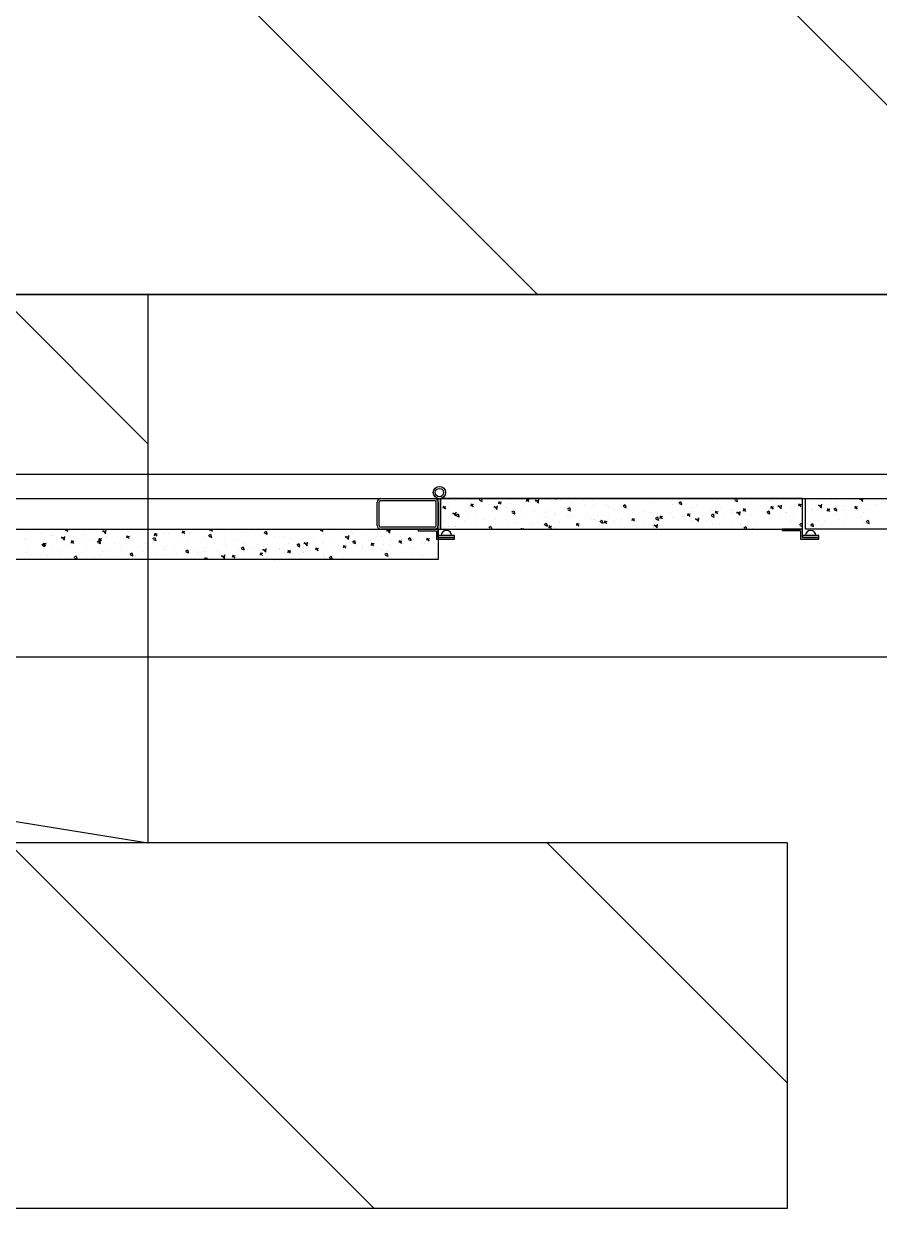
# Model space of a CAD drawing. Extents: x 758840 to 1108724, y -102573 to 143521.
# Drawn here: x 860599 to 862002, y 66725 to 68672 of the extents above; entities that cross this region are included whole.
import ezdxf
from ezdxf.xclip import XClip

# ---------------------------------------------------------------- set-up
doc = ezdxf.new("R2010")
doc.units = 0
doc.header["$LTSCALE"] = 1000
doc.header["$MEASUREMENT"] = 0
for name, color, linetype in [('02电气-设备', 255, 'Continuous'), ('02电气-设备基础', 252, 'Continuous'), ('电缆沟', 2, 'Continuous'), ('钢盖板', 6, 'Continuous')]:
    doc.layers.add(name, color=color, linetype=linetype)

# ---------------------------------------------------------------- blocks, each defined once
blk = doc.blocks.new('BD4-PAL0101-HVPM02')
at = {"layer": '02电气-设备'}
for p, q in [((8381447.4, -4146404.4), (8394807.4, -4146404.4)), ((8392469.9, -4146448.4), (8392469.9, -4146410.4)), ((8392473.1, -4146448.4), (8392473.1, -4146410.4)), ((8392475.9, -4146404.4), (8392563.9, -4146404.4)), ((8392475.9, -4146407.6), (8392563.9, -4146407.6)), ((8392566.7, -4146448.4), (8392566.7, -4146410.4)), ((8392569.9, -4146454.5), (8392569.9, -4146404.3)), ((8392569.9, -4146410.4), (8392569.9, -4146448.4)), ((8392573.9, -4146454.5), (8392573.9, -4146404.3)), ((8393167.4, -4146404.4), (8392573.9, -4146404.4)), ((8392573.9, -4146404.4), (8392573.9, -4146454.4)), ((8392586.5, -4146406.6), (8392586.5, -4146406.6)), ((8392597.2, -4146407.7), (8392597.2, -4146407.7)), ((8392602.4, -4146408.7), (8392602.4, -4146408.7)), ((8392636.4, -4146404.6), (8392636.4, -4146404.6)), ((8392637.3, -4146405.9), (8392639.5, -4146404.4)), ((8392637.9, -4146407.1), (8392642.3, -4146408.9)), ((8392640.7, -4146404.4), (8392641.7, -4146407.6)), ((8392669.6, -4146408.9), (8392668.9, -4146412.8)), ((8392669.7, -4146409.9), (8392673.5, -4146409.6)), ((8392669.7, -4146410), (8392672.8, -4146413.7)), ((8392673.4, -4146410.9), (8392673.4, -4146410.9)), ((8392715.2, -4146404.9), (8392714.4, -4146408.9)), ((8392715.2, -4146405.9), (8392719, -4146405.6)), ((8392715.2, -4146406), (8392718.3, -4146409.7)), ((8392721.8, -4146411.3), (8392721.8, -4146411.3)), ((8392727, -4146404.6), (8392727, -4146404.6)), ((8392728.8, -4146407.8), (8392734.4, -4146406.9)), ((8392729.4, -4146406.5), (8392734.3, -4146411.7)), ((8392734.2, -4146405.6), (8392733.5, -4146411.6)), ((8392745.8, -4146404.8), (8392745.8, -4146404.8)), ((8392755.7, -4146409.8), (8392755.7, -4146409.8)), ((8392759.6, -4146409.1), (8392759.6, -4146409.1)), ((8392760.1, -4146404.4), (8392760, -4146404.9)), ((8392762.8, -4146404.4), (8392763.9, -4146405.7)), ((8392769.8, -4146407.9), (8392769.8, -4146407.9)), ((8392789.6, -4146408.4), (8392789.6, -4146408.4)), ((8392808.7, -4146407.8), (8392808.7, -4146407.8)), ((8392823.5, -4146407), (8392823.5, -4146407)), ((8392857.4, -4146405.5), (8392857.4, -4146405.5)), ((8392888.6, -4146405.3), (8392888.6, -4146405.3)), ((8392921.6, -4146410.1), (8392921.6, -4146410.1)), ((8392953.3, -4146409.2), (8392953.3, -4146409.2)), ((8392964.4, -4146411.1), (8392967.6, -4146409)), ((8392967.6, -4146409), (8392968.9, -4146412.8)), ((8392969.2, -4146411.3), (8392969.2, -4146411.3)), ((8393028.3, -4146408), (8393028.3, -4146408)), ((8393051.1, -4146406.7), (8393051.1, -4146406.7)), ((8393055.7, -4146406), (8393058.1, -4146404.4)), ((8393056.3, -4146407.3), (8393060.7, -4146409)), ((8393059, -4146404.4), (8393060.1, -4146407.7)), ((8393083.1, -4146410.7), (8393083.1, -4146410.7)), ((8393096.7, -4146405.3), (8393096.7, -4146405.3)), ((8393112.6, -4146407.4), (8393112.6, -4146407.4)), ((8393117.6, -4146406.8), (8393117.6, -4146406.8)), ((8393136.7, -4146410.5), (8393136.7, -4146410.5)), ((8393167.4, -4146454.4), (8393167.4, -4146404.4)), ((8393172.4, -4146454.4), (8393172.4, -4146404.4)), ((8393172.4, -4146404.4), (8393765.4, -4146404.4)), ((8393181.9, -4146407.7), (8393181.9, -4146407.7)), ((8393198.8, -4146409), (8393198.8, -4146409)), ((8393215.8, -4146406.3), (8393215.8, -4146406.3)), ((8393222.8, -4146406), (8393222.8, -4146406)), ((8393246.9, -4146409.2), (8393246.9, -4146409.2)), ((8393249.7, -4146404.9), (8393249.7, -4146404.9)), ((8393260.7, -4146405.4), (8393266.4, -4146404.5)), ((8393261.6, -4146404.4), (8393266.3, -4146409.3)), ((8393266, -4146404.4), (8393265.5, -4146409.2)), ((8393266, -4146406), (8393266, -4146406)), ((8392578.5, -4146416.8), (8392577.8, -4146420.8)), ((8392578.6, -4146417.9), (8392582.4, -4146417.6)), ((8392578.6, -4146418), (8392581.7, -4146421.6)), ((8392584.1, -4146412.2), (8392584.1, -4146412.2)), ((8392586.3, -4146417), (8392586.3, -4146417)), ((8392593.2, -4146428.8), (8392598.9, -4146428)), ((8392593.9, -4146427.6), (8392598.8, -4146432.7)), ((8392597.9, -4146428.8), (8392597.9, -4146428.8)), ((8392598.7, -4146426.6), (8392598, -4146432.6)), ((8392599.4, -4146431.4), (8392602.6, -4146429.3)), ((8392602.6, -4146429.3), (8392603.8, -4146433.2)), ((8392620.1, -4146415.6), (8392620.1, -4146415.6)), ((8392621.1, -4146418.5), (8392621.1, -4146418.5)), ((8392624.1, -4146412.9), (8392623.3, -4146416.8)), ((8392624.1, -4146413.9), (8392627.9, -4146413.6)), ((8392624.2, -4146414), (8392627.2, -4146417.6)), ((8392626.4, -4146411.9), (8392626.4, -4146411.9)), ((8392630.1, -4146412.4), (8392630.1, -4146412.4)), ((8392654, -4146414.1), (8392654, -4146414.1)), ((8392658.2, -4146424.9), (8392658.2, -4146424.9)), ((8392661, -4146418.3), (8392666.7, -4146417.5)), ((8392661.6, -4146417), (8392666.6, -4146422.2)), ((8392662.8, -4146416.9), (8392662.8, -4146416.9)), ((8392666.4, -4146416.1), (8392665.7, -4146422.1)), ((8392666.5, -4146417.2), (8392666.5, -4146417.2)), ((8392682.4, -4146419.3), (8392682.4, -4146419.3)), ((8392687.9, -4146412.7), (8392687.9, -4146412.7)), ((8392690.7, -4146426.3), (8392693.8, -4146424.2)), ((8392691.2, -4146427.6), (8392695.7, -4146429.3)), ((8392693.8, -4146424.2), (8392695.1, -4146428.1)), ((8392694.8, -4146421), (8392694.8, -4146421)), ((8392706.5, -4146422.4), (8392706.5, -4146422.4)), ((8392710.4, -4146417.3), (8392710.4, -4146417.3)), ((8392727.8, -4146425.7), (8392727.8, -4146425.7)), ((8392746.6, -4146427.7), (8392746.6, -4146427.7)), ((8392747.5, -4146423.7), (8392747.5, -4146423.7)), ((8392760.4, -4146430.2), (8392760.4, -4146430.2)), ((8392762.5, -4146429.8), (8392762.5, -4146429.8)), ((8392781.9, -4146421.3), (8392785.1, -4146419.1)), ((8392782.5, -4146422.5), (8392786.9, -4146424.2)), ((8392784.5, -4146430), (8392784.5, -4146430)), ((8392785.1, -4146419.1), (8392786.4, -4146423)), ((8392791.7, -4146413.1), (8392791.7, -4146413.1)), ((8392809.9, -4146413.2), (8392809.9, -4146413.2)), ((8392824.7, -4146417.9), (8392824.7, -4146417.9)), ((8392825.8, -4146415.3), (8392825.8, -4146415.3)), ((8392845.8, -4146414.1), (8392845.8, -4146414.1)), ((8392849.6, -4146430.7), (8392849.6, -4146430.7)), ((8392849.9, -4146418.5), (8392849.9, -4146418.5)), ((8392857.3, -4146422.4), (8392857.3, -4146422.4)), ((8392873.2, -4146416.2), (8392876.3, -4146414)), ((8392873.8, -4146417.5), (8392878.2, -4146419.2)), ((8392876.3, -4146414.1), (8392877.6, -4146417.9)), ((8392882.8, -4146420.5), (8392882.8, -4146420.5)), ((8392883.5, -4146429.3), (8392883.5, -4146429.3)), ((8392889.4, -4146426.4), (8392889.4, -4146426.4)), ((8392890, -4146423.8), (8392890, -4146423.8)), ((8392905.9, -4146425.8), (8392905.9, -4146425.8)), ((8392917.4, -4146427.9), (8392917.4, -4146427.9)), ((8392919.8, -4146426.9), (8392919.8, -4146426.9)), ((8392929.9, -4146429), (8392929.9, -4146429)), ((8392951.2, -4146426.4), (8392951.2, -4146426.4)), ((8392954.2, -4146414.5), (8392954.2, -4146414.5)), ((8392965, -4146412.4), (8392969.5, -4146414.1)), ((8392979.6, -4146428.7), (8392978.9, -4146432.7)), ((8392979.7, -4146429.8), (8392983.5, -4146429.5)), ((8392979.7, -4146429.9), (8392982.8, -4146433.5)), ((8392985.1, -4146425), (8392985.1, -4146425)), ((8392986.3, -4146418.6), (8392986.3, -4146418.6)), ((8392993.3, -4146414.5), (8392993.3, -4146414.5)), ((8393017.8, -4146431.6), (8393020.9, -4146429.4)), ((8393019, -4146423.6), (8393019, -4146423.6)), ((8393019.2, -4146423.4), (8393019.2, -4146423.4)), ((8393020.9, -4146429.5), (8393022.2, -4146433.3)), ((8393025.2, -4146424.8), (8393024.4, -4146428.7)), ((8393025.2, -4146425.8), (8393029, -4146425.5)), ((8393025.3, -4146425.9), (8393028.3, -4146429.5)), ((8393033.4, -4146419.8), (8393033.4, -4146419.8)), ((8393039.6, -4146430.7), (8393039.6, -4146430.7)), ((8393049.3, -4146421.9), (8393049.3, -4146421.9)), ((8393051.8, -4146427.8), (8393051.8, -4146427.8)), ((8393052.9, -4146422.1), (8393052.9, -4146422.1)), ((8393059.2, -4146427.6), (8393064.9, -4146426.8)), ((8393059.8, -4146426.3), (8393064.8, -4146431.5)), ((8393064.6, -4146425.4), (8393063.9, -4146431.4)), ((8393065.3, -4146414.4), (8393065.3, -4146414.4)), ((8393070.7, -4146420.8), (8393070, -4146424.7)), ((8393070.8, -4146421.8), (8393074.6, -4146421.5)), ((8393070.8, -4146421.9), (8393073.9, -4146425.6)), ((8393073.3, -4146425), (8393073.3, -4146425)), ((8393073.5, -4146429.2), (8393073.5, -4146429.2)), ((8393086.8, -4146420.7), (8393086.8, -4146420.7)), ((8393102.4, -4146420.8), (8393102.4, -4146420.8)), ((8393107.3, -4146427.8), (8393107.3, -4146427.8)), ((8393109, -4146426.5), (8393112.2, -4146424.4)), ((8393109.6, -4146427.8), (8393114.1, -4146429.5)), ((8393112.2, -4146424.4), (8393113.5, -4146428.2)), ((8393113.4, -4146430.3), (8393113.4, -4146430.3)), ((8393116.3, -4146416.8), (8393115.5, -4146420.8)), ((8393116.1, -4146415.5), (8393116.1, -4146415.5)), ((8393116.3, -4146417.8), (8393120.1, -4146417.5)), ((8393116.3, -4146417.9), (8393119.4, -4146421.6)), ((8393120.7, -4146419.3), (8393120.7, -4146419.3)), ((8393127, -4146417.1), (8393132.6, -4146416.2)), ((8393127.6, -4146415.8), (8393132.5, -4146421)), ((8393132.4, -4146414.9), (8393131.7, -4146420.9)), ((8393139.4, -4146427.1), (8393139.4, -4146427.1)), ((8393141.2, -4146426.4), (8393141.2, -4146426.4)), ((8393148.7, -4146420), (8393148.7, -4146420)), ((8393154.6, -4146413.2), (8393154.6, -4146413.2)), ((8393154.6, -4146417.8), (8393154.6, -4146417.8)), ((8393161.8, -4146412.8), (8393161.1, -4146416.8)), ((8393161.9, -4146413.8), (8393165.7, -4146413.5)), ((8393161.9, -4146413.9), (8393165, -4146417.6)), ((8393183.6, -4146423), (8393183.6, -4146423)), ((8393183.6, -4146423.7), (8393183.6, -4146423.7)), ((8393193, -4146415.9), (8393198.6, -4146415)), ((8393193.6, -4146414.6), (8393198.5, -4146419.8)), ((8393198.4, -4146413.7), (8393197.7, -4146419.7)), ((8393202.1, -4146418.6), (8393202.1, -4146418.6)), ((8393208.5, -4146420.7), (8393207.7, -4146424.7)), ((8393208.5, -4146421.8), (8393212.3, -4146421.4)), ((8393208.5, -4146421.9), (8393211.6, -4146425.5)), ((8393218.7, -4146421.5), (8393221.8, -4146419.4)), ((8393219.3, -4146422.8), (8393223.7, -4146424.5)), ((8393220.6, -4146429.3), (8393220.6, -4146429.3)), ((8393221.8, -4146419.4), (8393223.1, -4146423.3)), ((8393223.7, -4146429), (8393223.7, -4146429)), ((8393234.7, -4146423), (8393234.7, -4146423)), ((8393235.9, -4146415.4), (8393235.9, -4146415.4)), ((8393254, -4146416.7), (8393253.3, -4146420.7)), ((8393254.1, -4146417.8), (8393257.9, -4146417.4)), ((8393254.1, -4146417.9), (8393257.2, -4146421.5)), ((8393266.8, -4146427.1), (8393266.8, -4146427.1)), ((8393272.9, -4146421.8), (8393272.9, -4146421.8)), ((8393287, -4146414.5), (8393287, -4146414.5)), ((8392578.4, -4146442.2), (8392578.4, -4146442.2)), ((8392586.7, -4146450.1), (8392586.7, -4146450.1)), ((8392598.7, -4146450), (8392598.7, -4146450)), ((8392598.9, -4146449.3), (8392598.9, -4146449.3)), ((8392600, -4146432.7), (8392604.4, -4146434.4)), ((8392603.2, -4146431.7), (8392603.2, -4146431.7)), ((8392612.3, -4146440.7), (8392612.3, -4146440.7)), ((8392619.1, -4146433.8), (8392619.1, -4146433.8)), ((8392630.9, -4146433.6), (8392630.9, -4146433.6)), ((8392632.8, -4146447.8), (8392632.8, -4146447.8)), ((8392643.1, -4146437), (8392643.1, -4146437)), ((8392646.2, -4146439.3), (8392646.2, -4146439.3)), ((8392652.8, -4146451.9), (8392655.9, -4146449.8)), ((8392655.9, -4146449.8), (8392657.2, -4146453.6)), ((8392663.5, -4146438), (8392663.5, -4146438)), ((8392666.7, -4146446.4), (8392666.7, -4146446.4)), ((8392680.1, -4146437.9), (8392680.1, -4146437.9)), ((8392683.2, -4146442.2), (8392683.2, -4146442.2)), ((8392695.2, -4146431.2), (8392695.2, -4146431.2)), ((8392695.6, -4146442.1), (8392695.6, -4146442.1)), ((8392699.1, -4146444.3), (8392699.1, -4146444.3)), ((8392700.6, -4146445), (8392700.6, -4146445)), ((8392714, -4146436.4), (8392714, -4146436.4)), ((8392723.2, -4146447.5), (8392723.2, -4146447.5)), ((8392728.6, -4146446.9), (8392728.6, -4146446.9)), ((8392732.2, -4146437.6), (8392732.2, -4146437.6)), ((8392734.5, -4146443.5), (8392734.5, -4146443.5)), ((8392744, -4146446.8), (8392747.2, -4146444.7)), ((8392744.6, -4146448.1), (8392749, -4146449.8)), ((8392747.2, -4146444.7), (8392748.5, -4146448.5)), ((8392747.9, -4146435), (8392747.9, -4146435)), ((8392751.9, -4146448.7), (8392751.2, -4146452.6)), ((8392752, -4146449.7), (8392755.8, -4146449.4)), ((8392752, -4146449.8), (8392755, -4146453.4)), ((8392768.4, -4146442.1), (8392768.4, -4146442.1)), ((8392769.3, -4146444), (8392769.3, -4146444)), ((8392781.8, -4146433.6), (8392781.8, -4146433.6)), ((8392786.5, -4146433), (8392786.5, -4146433)), ((8392792.5, -4146434.3), (8392792.5, -4146434.3)), ((8392797.4, -4146444.7), (8392796.7, -4146448.7)), ((8392797.5, -4146445.7), (8392801.3, -4146445.4)), ((8392797.5, -4146445.8), (8392800.6, -4146449.5)), ((8392802.3, -4146440.7), (8392802.3, -4146440.7)), ((8392806.3, -4146450.3), (8392806.3, -4146450.3)), ((8392815.7, -4146432.2), (8392815.7, -4146432.2)), ((8392821.5, -4146436.4), (8392821.5, -4146436.4)), ((8392825.5, -4146439), (8392825.5, -4146439)), ((8392826.6, -4146438.3), (8392826.6, -4146438.3)), ((8392835.3, -4146441.7), (8392838.4, -4146439.6)), ((8392835.9, -4146443), (8392840.3, -4146444.7)), ((8392836.2, -4146439.3), (8392836.2, -4146439.3)), ((8392838.4, -4146439.6), (8392839.7, -4146443.5)), ((8392843, -4146440.7), (8392842.3, -4146444.7)), ((8392842.5, -4146440.4), (8392842.5, -4146440.4)), ((8392843.1, -4146441.7), (8392846.9, -4146441.4)), ((8392843.1, -4146441.8), (8392846.1, -4146445.5)), ((8392858.1, -4146443.5), (8392858.1, -4146443.5)), ((8392858.6, -4146442.7), (8392858.6, -4146442.7)), ((8392866.6, -4146443.5), (8392866.6, -4146443.5)), ((8392870.1, -4146437.8), (8392870.1, -4146437.8)), ((8392888.5, -4146436.7), (8392887.8, -4146440.7)), ((8392888.6, -4146437.8), (8392892.4, -4146437.4)), ((8392888.6, -4146437.8), (8392891.7, -4146441.5)), ((8392890.1, -4146447.6), (8392890.1, -4146447.6)), ((8392895.6, -4146449.1), (8392895.6, -4146449.1)), ((8392904, -4146436.4), (8392904, -4146436.4)), ((8392906.7, -4146448.8), (8392906.7, -4146448.8)), ((8392922.4, -4146431.2), (8392922.4, -4146431.2)), ((8392923.7, -4146448.7), (8392929.3, -4146447.8)), ((8392924.3, -4146447.4), (8392929.2, -4146452.5)), ((8392926.5, -4146436.7), (8392929.7, -4146434.5)), ((8392927.1, -4146437.9), (8392931.6, -4146439.6)), ((8392929.1, -4146446.4), (8392928.4, -4146452.4)), ((8392929.7, -4146434.5), (8392931, -4146438.4)), ((8392934.1, -4146432.7), (8392933.3, -4146436.7)), ((8392934.2, -4146433.8), (8392938, -4146433.4)), ((8392934.2, -4146433.9), (8392937.2, -4146437.5)), ((8392937.9, -4146435), (8392937.9, -4146435)), ((8392955, -4146435.7), (8392955, -4146435.7)), ((8392956.9, -4146433.2), (8392956.9, -4146433.2)), ((8392970, -4146434.3), (8392970, -4146434.3)), ((8392971.8, -4146433.5), (8392971.8, -4146433.5)), ((8392985.9, -4146436.4), (8392985.9, -4146436.4)), ((8392987, -4146439.7), (8392987, -4146439.7)), ((8392991.4, -4146438.1), (8392997.1, -4146437.3)), ((8392992.1, -4146436.9), (8392997, -4146442)), ((8392993.9, -4146439.6), (8392993.9, -4146439.6)), ((8392996.9, -4146435.9), (8392996.2, -4146441.9)), ((8393005.7, -4146432.1), (8393005.7, -4146432.1)), ((8393010, -4146439.6), (8393010, -4146439.6)), ((8393018.4, -4146432.9), (8393022.8, -4146434.6)), ((8393020, -4146444.5), (8393020, -4146444.5)), ((8393030.9, -4146445.9), (8393030.9, -4146445.9)), ((8393050.1, -4146444.8), (8393050.1, -4146444.8)), ((8393052.6, -4146449), (8393052.6, -4146449)), ((8393066, -4146446.9), (8393066, -4146446.9)), ((8393071.1, -4146452.1), (8393074.3, -4146449.9)), ((8393074.3, -4146449.9), (8393075.6, -4146453.8)), ((8393083.9, -4146431.9), (8393083.9, -4146431.9)), ((8393090, -4146450.1), (8393090, -4146450.1)), ((8393116.9, -4146436.6), (8393116.9, -4146436.6)), ((8393129.3, -4146432.4), (8393129.3, -4146432.4)), ((8393149.5, -4146441.1), (8393149.5, -4146441.1)), ((8393153.4, -4146435.6), (8393153.4, -4146435.6)), ((8393162.4, -4146447), (8393165.6, -4146444.8)), ((8393163, -4146448.2), (8393167.4, -4146449.9)), ((8393165.6, -4146444.8), (8393166.8, -4146448.7)), ((8393176.2, -4146445.6), (8393176.2, -4146445.6)), ((8393180.8, -4146447.1), (8393183.9, -4146445)), ((8393181.4, -4146448.4), (8393185.8, -4146450.1)), ((8393183.9, -4146445), (8393185.2, -4146448.8)), ((8393194.3, -4146440.2), (8393194.3, -4146440.2)), ((8393200.3, -4146448.7), (8393200.3, -4146448.7)), ((8393202.9, -4146439.7), (8393202.9, -4146439.7)), ((8393228.2, -4146438.8), (8393228.2, -4146438.8)), ((8393235.5, -4146444.2), (8393235.5, -4146444.2)), ((8393239.6, -4146431.1), (8393239.6, -4146431.1)), ((8393257.7, -4146435.7), (8393257.7, -4146435.7)), ((8393262.1, -4146437.3), (8393262.1, -4146437.3)), ((8393263.6, -4146434.2), (8393263.6, -4146434.2)), ((8393267.6, -4146448.3), (8393267.6, -4146448.3)), ((8393272, -4146442), (8393275.2, -4146439.9)), ((8393272.6, -4146443.3), (8393277.1, -4146445)), ((8393275.2, -4146439.9), (8393276.5, -4146443.7)), ((8391767.9, -4146454.4), (8392569.9, -4146454.4)), ((8391900.1, -4146458.9), (8391900.1, -4146458.9)), ((8391919.1, -4146462.2), (8391919.1, -4146462.2)), ((8391926.9, -4146455.5), (8391926.9, -4146455.5)), ((8391935, -4146464.3), (8391935, -4146464.3)), ((8391937.1, -4146465.2), (8391937.1, -4146465.2)), ((8391951.3, -4146468.7), (8391956.9, -4146467.8)), ((8391951.9, -4146467.3), (8391956.9, -4146472.5)), ((8391956.7, -4146466.3), (8391956, -4146472.4)), ((8391957.5, -4146454.6), (8391957.8, -4146454.4)), ((8391958, -4146455.8), (8391962.5, -4146457.5)), ((8391958.8, -4146469.3), (8391958.8, -4146469.3)), ((8391959, -4146467.5), (8391959, -4146467.5)), ((8391959.5, -4146460), (8391959.5, -4146460)), ((8391961.3, -4146454.4), (8391961.9, -4146456.3)), ((8391989.4, -4146457.6), (8391989.4, -4146457.6)), ((8391991.5, -4146464), (8391991.5, -4146464)), ((8391992.7, -4146467.9), (8391992.7, -4146467.9)), ((8392014, -4146469.2), (8392013.2, -4146473.2)), ((8392019.1, -4146458.2), (8392024.7, -4146457.3)), ((8392019.7, -4146456.8), (8392024.6, -4146462)), ((8392024.5, -4146455.8), (8392023.8, -4146461.9)), ((8392024.5, -4146468.8), (8392024.5, -4146468.8)), ((8392026.4, -4146454.4), (8392475.9, -4146454.4)), ((8392026.4, -4146464), (8392026.4, -4146464)), ((8392026.6, -4146466.5), (8392026.6, -4146466.5)), ((8392059.5, -4146465.2), (8392058.8, -4146469.2)), ((8392059.8, -4146466.3), (8392063.6, -4146466)), ((8392059.8, -4146466.4), (8392062.8, -4146470)), ((8392060.5, -4146465), (8392060.5, -4146465)), ((8392062.5, -4146458.3), (8392062.5, -4146458.3)), ((8392078.4, -4146460.4), (8392078.4, -4146460.4)), ((8392088.4, -4146456.2), (8392088.4, -4146456.2)), ((8392094.4, -4146463.6), (8392094.4, -4146463.6)), ((8392102.1, -4146470), (8392105.2, -4146467.9)), ((8392102.4, -4146463.5), (8392102.4, -4146463.5)), ((8392105.1, -4146461.2), (8392104.3, -4146465.2)), ((8392105.2, -4146467.9), (8392106.5, -4146471.7)), ((8392105.3, -4146462.3), (8392109.1, -4146462)), ((8392105.3, -4146462.4), (8392108.4, -4146466)), ((8392121.4, -4146460.9), (8392121.4, -4146460.9)), ((8392124.7, -4146454.5), (8392124.7, -4146454.5)), ((8392128.3, -4146462.2), (8392128.3, -4146462.2)), ((8392142.5, -4146468.8), (8392142.5, -4146468.8)), ((8392150.6, -4146457.2), (8392149.9, -4146461.2)), ((8392150.8, -4146458.3), (8392154.6, -4146458)), ((8392150.9, -4146458.4), (8392153.9, -4146462.1)), ((8392154, -4146465.4), (8392154, -4146465.4)), ((8392161.7, -4146460.8), (8392161.7, -4146460.8)), ((8392162.2, -4146460.7), (8392162.2, -4146460.7)), ((8392186.1, -4146469.5), (8392186.1, -4146469.5)), ((8392193.3, -4146464.9), (8392196.5, -4146462.8)), ((8392193.9, -4146466.1), (8392198.4, -4146467.9)), ((8392196, -4146454.4), (8392195.4, -4146457.2)), ((8392196.1, -4146459.3), (8392196.1, -4146459.3)), ((8392196.4, -4146454.4), (8392199.5, -4146458.1)), ((8392196.5, -4146462.8), (8392197.8, -4146466.6)), ((8392198.8, -4146467.2), (8392198.8, -4146467.2)), ((8392221.8, -4146456.4), (8392221.8, -4146456.4)), ((8392230, -4146457.9), (8392230, -4146457.9)), ((8392245.8, -4146459.5), (8392245.8, -4146459.5)), ((8392250.9, -4146457.6), (8392250.9, -4146457.6)), ((8392263.9, -4146456.4), (8392263.9, -4146456.4)), ((8392283, -4146461.6), (8392283, -4146461.6)), ((8392284.6, -4146459.8), (8392287.8, -4146457.7)), ((8392285.2, -4146461.1), (8392289.6, -4146462.8)), ((8392285.9, -4146464.8), (8392285.9, -4146464.8)), ((8392287.7, -4146457.7), (8392289, -4146461.5)), ((8392297.8, -4146455), (8392297.8, -4146455)), ((8392301.8, -4146466.9), (8392301.8, -4146466.9)), ((8392316, -4146466.4), (8392316, -4146466.4)), ((8392344.3, -4146454.7), (8392344.3, -4146454.7)), ((8392375.9, -4146454.7), (8392376.4, -4146454.4)), ((8392376.4, -4146456), (8392380.9, -4146457.7)), ((8392379.6, -4146454.4), (8392380.3, -4146456.5)), ((8392381.3, -4146461.1), (8392381.3, -4146461.1)), ((8392389.2, -4146455.6), (8392389.2, -4146455.6)), ((8392412.8, -4146458.6), (8392412.8, -4146458.6)), ((8392417.3, -4146467.5), (8392422.9, -4146466.6)), ((8392417.9, -4146466.1), (8392422.8, -4146471.3)), ((8392418.3, -4146467.4), (8392418.3, -4146467.4)), ((8392422.7, -4146465.1), (8392422, -4146471.2)), ((8392429.3, -4146460.9), (8392429.3, -4146460.9)), ((8392445.2, -4146463), (8392445.2, -4146463)), ((8392445.4, -4146463), (8392445.4, -4146463)), ((8392469.3, -4146466.1), (8392469.3, -4146466.1)), ((8392470.6, -4146459.9), (8392470.6, -4146459.9)), ((8392563.9, -4146451.2), (8392475.9, -4146451.2)), ((8392563.9, -4146454.4), (8392475.9, -4146454.4)), ((8392477.5, -4146467.1), (8392477.5, -4146467.1)), ((8392485, -4146457), (8392490.7, -4146456.1)), ((8392485.7, -4146455.6), (8392490.6, -4146460.8)), ((8392490.5, -4146454.6), (8392489.8, -4146460.7)), ((8392507.6, -4146466.2), (8392507.6, -4146466.2)), ((8392520.5, -4146470.1), (8392523.6, -4146468)), ((8392523.6, -4146468), (8392524.9, -4146471.8)), ((8392569.9, -4146454.5), (8392536.9, -4146454.5)), ((8392536.9, -4146454.5), (8392536.9, -4146457.5)), ((8392566.9, -4146457.5), (8392536.9, -4146457.5)), ((8392542.3, -4146455.2), (8392542.3, -4146455.2)), ((8392551.7, -4146469.1), (8392551, -4146473.1)), ((8392561.1, -4146468.7), (8392561.1, -4146468.7)), ((8392566.9, -4146457.5), (8392566.9, -4146471)), ((8392566.9, -4146468), (8392566.9, -4146471)), ((8392569.9, -4146454.4), (8392569.9, -4146504.4)), ((8392569.9, -4146468), (8392569.9, -4146454.5)), ((8392569.9, -4146454.5), (8392573.9, -4146454.5)), ((8392569.9, -4146464.2), (8392569.9, -4146468)), ((8392596.9, -4146465), (8392569.9, -4146465)), ((8392596.9, -4146468), (8392569.9, -4146468)), ((8392569.9, -4146468), (8392596.9, -4146468)), ((8392573.9, -4146454.4), (8393167.4, -4146454.4)), ((8392579.8, -4146451.5), (8392579.8, -4146451.5)), ((8392596.9, -4146468), (8392596.9, -4146465)), ((8392596.9, -4146471), (8392596.9, -4146468)), ((8392653.3, -4146453.2), (8392656.4, -4146454.4)), ((8392706.3, -4146452.6), (8392706, -4146454.4)), ((8392706.4, -4146453.7), (8392710.2, -4146453.4)), ((8392706.4, -4146453.8), (8392706.9, -4146454.4)), ((8392761.2, -4146451.3), (8392761.2, -4146451.3)), ((8392763.3, -4146452.8), (8392763.3, -4146452.8)), ((8392922.6, -4146450.9), (8392922.6, -4146450.9)), ((8392923.1, -4146452.3), (8392923.1, -4146452.3)), ((8392946.6, -4146454.1), (8392946.6, -4146454.1)), ((8393068, -4146452.3), (8393068, -4146452.3)), ((8393071.7, -4146453.3), (8393074.4, -4146454.4)), ((8393084.7, -4146453), (8393084.7, -4146453)), ((8393167.4, -4146454.4), (8393134.4, -4146454.4)), ((8393134.4, -4146454.4), (8393134.4, -4146457.4)), ((8393164.4, -4146457.4), (8393134.4, -4146457.4)), ((8393164.4, -4146457.4), (8393164.4, -4146470.9)), ((8393164.4, -4146467.9), (8393164.4, -4146470.9)), ((8393167.4, -4146467.9), (8393167.4, -4146454.4)), ((8393167.4, -4146464.1), (8393167.4, -4146467.9)), ((8393194.4, -4146464.9), (8393167.4, -4146464.9)), ((8393194.4, -4146467.9), (8393167.4, -4146467.9)), ((8393167.4, -4146467.9), (8393194.4, -4146467.9)), ((8393765.4, -4146454.4), (8393172.4, -4146454.4)), ((8393194.4, -4146467.9), (8393194.4, -4146464.9)), ((8393194.4, -4146470.9), (8393194.4, -4146467.9)), ((8393240.4, -4146454), (8393240.4, -4146454)), ((8391891, -4146472.2), (8391891, -4146472.2)), ((8391894.7, -4146471.9), (8391894.7, -4146471.9)), ((8391895.7, -4146482), (8391895.7, -4146482)), ((8391919.6, -4146480.2), (8391922.7, -4146478)), ((8391920.1, -4146481.4), (8391924.6, -4146483.1)), ((8391922.9, -4146477.2), (8391922.2, -4146481.2)), ((8391922.7, -4146478), (8391924, -4146481.9)), ((8391923.1, -4146478.2), (8391926.9, -4146477.9)), ((8391923.1, -4146478.3), (8391926.2, -4146482)), ((8391924.9, -4146470.8), (8391924.9, -4146470.8)), ((8391927.6, -4146476.6), (8391927.6, -4146476.6)), ((8391935.8, -4146487.3), (8391935.8, -4146487.3)), ((8391960.2, -4146481.1), (8391960.2, -4146481.1)), ((8391968.4, -4146473.2), (8391967.7, -4146477.2)), ((8391968.7, -4146474.3), (8391972.5, -4146473.9)), ((8391968.7, -4146474.4), (8391971.7, -4146478)), ((8391974.1, -4146471.6), (8391974.1, -4146471.6)), ((8391992.3, -4146485.2), (8391992.3, -4146485.2)), ((8391999.1, -4146472.8), (8391999.1, -4146472.8)), ((8392010.8, -4146475.1), (8392014, -4146472.9)), ((8392011.2, -4146477.9), (8392011.2, -4146477.9)), ((8392011.4, -4146476.3), (8392015.8, -4146478)), ((8392014, -4146473), (8392015.3, -4146476.8)), ((8392014.2, -4146470.3), (8392018, -4146469.9)), ((8392014.2, -4146470.4), (8392017.3, -4146474)), ((8392015, -4146474.9), (8392015, -4146474.9)), ((8392039.1, -4146478), (8392039.1, -4146478)), ((8392048.2, -4146484.3), (8392048.2, -4146484.3)), ((8392057.1, -4146473.3), (8392057.1, -4146473.3)), ((8392063.4, -4146470.3), (8392063.4, -4146470.3)), ((8392079.2, -4146483.3), (8392079.2, -4146483.3)), ((8392086.5, -4146488.8), (8392086.5, -4146488.8)), ((8392089.2, -4146477.3), (8392089.2, -4146477.3)), ((8392095.1, -4146485.4), (8392095.1, -4146485.4)), ((8392100.5, -4146476.7), (8392100.5, -4146476.7)), ((8392102.6, -4146471.2), (8392107.1, -4146472.9)), ((8392119.1, -4146488.6), (8392119.1, -4146488.6)), ((8392120.4, -4146487.3), (8392120.4, -4146487.3)), ((8392122.2, -4146482.1), (8392122.2, -4146482.1)), ((8392137.5, -4146483.1), (8392137.5, -4146483.1)), ((8392154.3, -4146485.9), (8392154.3, -4146485.9)), ((8392154.8, -4146486.5), (8392154.8, -4146486.5)), ((8392155.4, -4146490.5), (8392158.6, -4146488.3)), ((8392158.4, -4146470.9), (8392158.4, -4146470.9)), ((8392158.6, -4146488.4), (8392159.9, -4146492.2)), ((8392182.5, -4146474.1), (8392182.5, -4146474.1)), ((8392188.2, -4146484.5), (8392188.2, -4146484.5)), ((8392219.1, -4146474.2), (8392219.1, -4146474.2)), ((8392222.1, -4146483), (8392222.1, -4146483)), ((8392222.6, -4146479.3), (8392222.6, -4146479.3)), ((8392235.8, -4146473.5), (8392235.8, -4146473.5)), ((8392238.5, -4146481.4), (8392238.5, -4146481.4)), ((8392246.7, -4146485.4), (8392249.9, -4146483.3)), ((8392247.3, -4146486.6), (8392251.7, -4146488.3)), ((8392249.8, -4146483.3), (8392251.1, -4146487.1)), ((8392251.7, -4146478.7), (8392251.7, -4146478.7)), ((8392256, -4146481.6), (8392256, -4146481.6)), ((8392262.5, -4146484.6), (8392262.5, -4146484.6)), ((8392272.8, -4146479.9), (8392272.8, -4146479.9)), ((8392276.5, -4146488.7), (8392276.5, -4146488.7)), ((8392281.7, -4146488.5), (8392287.4, -4146487.6)), ((8392282.4, -4146487.1), (8392287.3, -4146492.3)), ((8392283.7, -4146482.8), (8392283.7, -4146482.8)), ((8392287.1, -4146486.2), (8392286.4, -4146492.2)), ((8392289.9, -4146480.2), (8392289.9, -4146480.2)), ((8392309.9, -4146486.3), (8392309.9, -4146486.3)), ((8392310.4, -4146487.3), (8392310.4, -4146487.3)), ((8392316.7, -4146487.5), (8392316.7, -4146487.5)), ((8392324, -4146489.1), (8392323.3, -4146493.1)), ((8392323.8, -4146478.8), (8392323.8, -4146478.8)), ((8392325.9, -4146470.1), (8392325.9, -4146470.1)), ((8392338, -4146480.3), (8392341.1, -4146478.2)), ((8392338.5, -4146481.5), (8392343, -4146483.2)), ((8392341.1, -4146478.2), (8392342.4, -4146482)), ((8392344.3, -4146485.8), (8392344.3, -4146485.8)), ((8392348.6, -4146470.9), (8392348.6, -4146470.9)), ((8392349.5, -4146478), (8392355.1, -4146477.1)), ((8392350.1, -4146476.6), (8392355.1, -4146481.8)), ((8392354.9, -4146475.7), (8392354.2, -4146481.7)), ((8392357.7, -4146477.3), (8392357.7, -4146477.3)), ((8392366, -4146475.4), (8392366, -4146475.4)), ((8392369.5, -4146485.1), (8392368.8, -4146489.1)), ((8392369.8, -4146486.2), (8392373.6, -4146485.8)), ((8392369.8, -4146486.3), (8392372.8, -4146489.9)), ((8392378.2, -4146484.4), (8392378.2, -4146484.4)), ((8392380.6, -4146474.9), (8392380.6, -4146474.9)), ((8392381.9, -4146477.5), (8392381.9, -4146477.5)), ((8392391.6, -4146475.9), (8392391.6, -4146475.9)), ((8392405.9, -4146480.6), (8392405.9, -4146480.6)), ((8392412.1, -4146483), (8392412.1, -4146483)), ((8392413.6, -4146479.7), (8392413.6, -4146479.7)), ((8392415.1, -4146481.1), (8392414.3, -4146485.1)), ((8392415.3, -4146482.2), (8392419.1, -4146481.8)), ((8392415.3, -4146482.3), (8392418.4, -4146485.9)), ((8392425.5, -4146474.5), (8392425.5, -4146474.5)), ((8392429.2, -4146475.2), (8392432.4, -4146473.1)), ((8392429.8, -4146476.5), (8392434.2, -4146478.2)), ((8392432.4, -4146473.1), (8392433.6, -4146476.9)), ((8392446, -4146481.6), (8392446, -4146481.6)), ((8392446, -4146485.9), (8392446, -4146485.9)), ((8392446.2, -4146484.2), (8392446.2, -4146484.2)), ((8392455.4, -4146473.8), (8392455.4, -4146473.8)), ((8392459.4, -4146473), (8392459.4, -4146473)), ((8392460.6, -4146477.1), (8392459.9, -4146481.1)), ((8392460.9, -4146478.2), (8392464.7, -4146477.9)), ((8392460.9, -4146478.3), (8392463.9, -4146481.9)), ((8392461.9, -4146488), (8392461.9, -4146488)), ((8392478.3, -4146488.2), (8392478.3, -4146488.2)), ((8392479.9, -4146480.1), (8392479.9, -4146480.1)), ((8392492.4, -4146480.2), (8392492.4, -4146480.2)), ((8392493.3, -4146471.6), (8392493.3, -4146471.6)), ((8392506.2, -4146473.1), (8392505.4, -4146477.1)), ((8392506.4, -4146474.2), (8392510.2, -4146473.9)), ((8392506.4, -4146474.3), (8392509.5, -4146477.9)), ((8392509.4, -4146471.4), (8392509.4, -4146471.4)), ((8392510.5, -4146471.9), (8392510.5, -4146471.9)), ((8392513.8, -4146478.7), (8392513.8, -4146478.7)), ((8392521, -4146471.4), (8392525.5, -4146473.1)), ((8392525.3, -4146473.5), (8392525.3, -4146473.5)), ((8392527.2, -4146470.2), (8392527.2, -4146470.2)), ((8392529.4, -4146486.5), (8392529.4, -4146486.5)), ((8392543.1, -4146476.3), (8392543.1, -4146476.3)), ((8392544.7, -4146472.6), (8392544.7, -4146472.6)), ((8392547.7, -4146477.3), (8392547.7, -4146477.3)), ((8392549.3, -4146476.7), (8392549.3, -4146476.7)), ((8392552, -4146470.2), (8392555.7, -4146469.9)), ((8392552, -4146470.3), (8392555, -4146474)), ((8392566.9, -4146471), (8392596.9, -4146471)), ((8392566.9, -4146471), (8392569.9, -4146471)), ((8393164.4, -4146470.9), (8393194.4, -4146470.9)), ((8393164.4, -4146470.9), (8393167.4, -4146470.9)), ((8392569.9, -4146504.4), (8391767.9, -4146504.4)), ((8391895.4, -4146493), (8391895.4, -4146493)), ((8391902.7, -4146496.7), (8391902.7, -4146496.7)), ((8391917.1, -4146495.9), (8391917.1, -4146495.9)), ((8391928.4, -4146497.8), (8391928.4, -4146497.8)), ((8391937.6, -4146503), (8391937.6, -4146503)), ((8391939.7, -4146503.1), (8391939.7, -4146503.1)), ((8391950.9, -4146494.5), (8391950.9, -4146494.5)), ((8391951.7, -4146489.4), (8391951.7, -4146489.4)), ((8391961, -4146502.2), (8391961, -4146502.2)), ((8391971.5, -4146501.6), (8391971.5, -4146501.6)), ((8391972.9, -4146500.6), (8391976.1, -4146498.5)), ((8391973.5, -4146501.9), (8391977.9, -4146503.6)), ((8391975.7, -4146492.5), (8391975.7, -4146492.5)), ((8391976.1, -4146498.5), (8391977.4, -4146502.4)), ((8391984.8, -4146493.1), (8391984.8, -4146493.1)), ((8392005.4, -4146500.2), (8392005.4, -4146500.2)), ((8392015.8, -4146497.8), (8392015.8, -4146497.8)), ((8392018.7, -4146491.6), (8392018.7, -4146491.6)), ((8392025.3, -4146489.9), (8392025.3, -4146489.9)), ((8392031.7, -4146499.9), (8392031.7, -4146499.9)), ((8392039.3, -4146498.7), (8392039.3, -4146498.7)), ((8392052.6, -4146490.2), (8392052.6, -4146490.2)), ((8392055.8, -4146503.1), (8392055.8, -4146503.1)), ((8392057.9, -4146494.4), (8392057.9, -4146494.4)), ((8392064.2, -4146495.6), (8392067.3, -4146493.4)), ((8392064.7, -4146496.8), (8392069.2, -4146498.5)), ((8392067.3, -4146493.4), (8392068.6, -4146497.3)), ((8392073.2, -4146497.3), (8392073.2, -4146497.3)), ((8392085.2, -4146490.6), (8392085.2, -4146490.6)), ((8392090, -4146498.5), (8392090, -4146498.5)), ((8392107, -4146495.9), (8392107, -4146495.9)), ((8392122.3, -4146497), (8392122.3, -4146497)), ((8392123, -4146503.2), (8392123, -4146503.2)), ((8392140.9, -4146494.4), (8392140.9, -4146494.4)), ((8392156, -4146491.7), (8392160.4, -4146493.4)), ((8392159.2, -4146493.8), (8392159.2, -4146493.8)), ((8392159.3, -4146503.4), (8392159.3, -4146503.4)), ((8392174.5, -4146489.4), (8392174.5, -4146489.4)), ((8392174.8, -4146493), (8392174.8, -4146493)), ((8392175.1, -4146495.9), (8392175.1, -4146495.9)), ((8392187.4, -4146501), (8392186.7, -4146504.4)), ((8392186.9, -4146490.6), (8392186.9, -4146490.6)), ((8392187.6, -4146502.1), (8392191.4, -4146501.8)), ((8392187.6, -4146502.2), (8392189.4, -4146504.4)), ((8392199.2, -4146499.1), (8392199.2, -4146499.1)), ((8392208.7, -4146491.6), (8392208.7, -4146491.6)), ((8392211.6, -4146495.8), (8392211.6, -4146495.8)), ((8392214, -4146499), (8392219.6, -4146498.1)), ((8392214.6, -4146497.6), (8392219.5, -4146502.8)), ((8392219.4, -4146496.7), (8392218.7, -4146502.7)), ((8392219.8, -4146495.4), (8392219.8, -4146495.4)), ((8392232.9, -4146497), (8392232.2, -4146501)), ((8392233.1, -4146498.1), (8392236.9, -4146497.8)), ((8392233.1, -4146498.2), (8392236.2, -4146501.9)), ((8392239.3, -4146504.4), (8392239.3, -4146504.4)), ((8392242.6, -4146490.1), (8392242.6, -4146490.1)), ((8392248.6, -4146502.1), (8392248.6, -4146502.1)), ((8392252.4, -4146499.8), (8392252.4, -4146499.8)), ((8392278.4, -4146493.1), (8392277.7, -4146497)), ((8392278.7, -4146494.1), (8392282.5, -4146493.8)), ((8392278.7, -4146494.2), (8392281.7, -4146497.9)), ((8392284.5, -4146503.9), (8392284.5, -4146503.9)), ((8392302.2, -4146504.4), (8392303.2, -4146503.7)), ((8392302.6, -4146489.9), (8392302.6, -4146489.9)), ((8392303.2, -4146503.7), (8392303.4, -4146504.4)), ((8392318.5, -4146492), (8392318.5, -4146492)), ((8392324.2, -4146490.2), (8392328, -4146489.8)), ((8392324.2, -4146490.2), (8392327.3, -4146493.9)), ((8392342.6, -4146495.1), (8392342.6, -4146495.1)), ((8392346.9, -4146492.6), (8392346.9, -4146492.6)), ((8392349.3, -4146492), (8392349.3, -4146492)), ((8392381.4, -4146496.1), (8392381.4, -4146496.1)), ((8392382.7, -4146500.4), (8392382.7, -4146500.4)), ((8392383.9, -4146499), (8392383.9, -4146499)), ((8392391.3, -4146500.8), (8392394.5, -4146498.7)), ((8392391.9, -4146502), (8392396.3, -4146503.7)), ((8392394.5, -4146498.7), (8392395.7, -4146502.5)), ((8392398.6, -4146502.5), (8392398.6, -4146502.5)), ((8392414.4, -4146500.8), (8392414.4, -4146500.8)), ((8392482.6, -4146495.7), (8392485.7, -4146493.6)), ((8392483.1, -4146496.9), (8392487.6, -4146498.6)), ((8392485.7, -4146493.6), (8392487, -4146497.4)), ((8392486, -4146491.2), (8392486, -4146491.2)), ((8392511.3, -4146493), (8392511.3, -4146493)), ((8392526.1, -4146496.4), (8392526.1, -4146496.4)), ((8392542, -4146498.5), (8392542, -4146498.5)), ((8392543.9, -4146497.5), (8392543.9, -4146497.5)), ((8392566, -4146501.7), (8392566, -4146501.7)), ((8392566.5, -4146492.9), (8392566.5, -4146492.9))]:
    blk.add_line(p, q, dxfattribs=at)
for radius in [10, 7]:
    blk.add_circle((8392571.9, -4146394.5), radius, dxfattribs=at)
for centre, radius, start, end in [((8392475.9, -4146410.4), 6, 90, 180), ((8392475.9, -4146410.4), 2.8, 90, 180), ((8392563.9, -4146410.4), 6, 0, 90), ((8392563.9, -4146410.4), 2.8, 0, 90), ((8392475.9, -4146448.4), 6, 180, 270), ((8392475.9, -4146448.4), 2.8, 180, 270), ((8392563.9, -4146448.4), 6, 270, 0), ((8392563.9, -4146448.4), 2.8, 270, 0), ((8392583.4, -4146465), 8.49, 0, 180), ((8393180.9, -4146464.9), 8.49, 0, 180)]:
    blk.add_arc(centre, radius, start, end, dxfattribs=at)
blk = doc.blocks.new('A$C675A25EF')
at = {"layer": '钢盖板'}
h = blk.add_hatch(dxfattribs=at)
h.set_pattern_fill('ANSI31', color=8, scale=5000, style=0)
h.set_pattern_definition([(45, (-316780.8, -189325), (-441.94174, 441.94174), [])])
h.paths.add_polyline_path([(56721.3, -23142), (62139.3, -23142), (62139.3, -23542), (56721.3, -23542)], flags=16)
h.paths.add_polyline_path([(62839.3, -23142), (171003.3, -23142), (171003.3, -23542), (62839.3, -23542)], flags=16)
h.paths.add_polyline_path([(171703.3, -23142), (177121.3, -23142), (177121.3, -23542), (171703.3, -23542)], flags=16)
h.paths.add_polyline_path([(177121.3, -47841.9), (177821.3, -47841.9), (177821.3, -24642), (178221.3, -24242), (211693.3, -24242), (211693.3, -25341.9), (211993.3, -25341.9), (211993.3, -24242), (216517.3, -24242), (216517.3, -25341.9), (216817.3, -25341.9), (216817.3, -24242), (216811.3, -24242), (216811.3, -23542), (177821.3, -23542), (177821.3, -23142), (216817.3, -23142), (216817.3, -21342.1), (216517.3, -21342.1), (216517.3, -22442), (211993.3, -22442), (211993.3, -21342.1), (211693.3, -21342.1), (211693.3, -22442), (192141.8, -22442), (192141.8, -21542), (194493.8, -21542), (194493.8, -20942), (184491.8, -20942), (184491.8, -21542), (185341.8, -21542), (185341.8, -22442), (169651.3, -22442), (169651.3, -21542), (171703.3, -21542), (171703.3, -20939.3), (161803.3, -20939.3), (161803.3, -21542), (162851.3, -21542), (162851.3, -22442), (143449.3, -22442), (143449.3, -21342.1), (143149.3, -21342.1), (143149.3, -22442), (138625.3, -22442), (138625.3, -21342.1), (138325.3, -21342.1), (138325.3, -22442), (95517.3, -22442), (95517.3, -21342.1), (95217.3, -21342.1), (95217.3, -22442), (90693.3, -22442), (90693.3, -21342.1), (90393.3, -21342.1), (90393.3, -22442), (70991.3, -22442), (70991.3, -21542), (72039.3, -21542), (72039.3, -20942), (62141.3, -20942), (62141.3, -21542), (64191.3, -21542), (64191.3, -22442), (48500.8, -22442), (48500.8, -21542), (49350.8, -21542), (49350.8, -20942), (39350.8, -20942), (39350.8, -21542), (41700.8, -21542), (41700.8, -22442), (22149.3, -22442), (22149.3, -21342.1), (21849.3, -21342.1), (21849.3, -22442), (17325.3, -22442), (17325.3, -21342.1), (17025.3, -21342.1), (17025.3, -22442), (17031.3, -22442), (17031.3, -23142), (56021.3, -23142), (56021.3, -23542), (17025.3, -23542), (17025.3, -25341.9), (17325.3, -25341.9), (17325.3, -24242), (21849.3, -24242), (21849.3, -25341.9), (22149.3, -25341.9), (22149.3, -24242), (55620.6, -24241.3), (56021.3, -24642), (56021.2, -47872.1), (56721.2, -47875.8), (56720.6, -24642.7), (57121.3, -24242), (64191.3, -24242), (64191.3, -25142), (62141.3, -25142), (62141.3, -25742), (72041.3, -25742), (72041.3, -25142), (70991.3, -25142), (70991.3, -24242), (90393.3, -24242), (90393.3, -25341.9), (90693.3, -25341.9), (90693.3, -24242), (95217.3, -24242), (95217.3, -25341.9), (95517.3, -25341.9), (95517.3, -24242), (138325.3, -24242), (138325.3, -25341.9), (138625.3, -25341.9), (138625.3, -24242), (143149.3, -24242), (143149.3, -25341.9), (143449.3, -25341.9), (143449.3, -24242), (162851.3, -24242), (162851.3, -25142), (161803.3, -25142), (161803.3, -25742), (171703.3, -25742), (171703.3, -25142), (169651.3, -25142), (169651.3, -24242), (176720.6, -24241.3), (177121.3, -24642)])
h.paths.add_polyline_path([(111433.3, -23142), (122409.3, -23142), (122409.3, -22442), (111433.3, -22442)], flags=16)
h.paths.add_polyline_path([(111433.3, -24242), (122409.3, -24242), (122409.3, -23542), (111433.3, -23542)], flags=16)
at = {"layer": '钢盖板', "color": 8}
blk.add_lwpolyline([(17031.3, -23142), (17031.3, -21342.1), (17331.3, -21342.1), (17331.3, -22442), (21851.3, -22442), (21851.3, -21342.1), (22151.3, -21342.1), (22151.3, -22442), (41700.8, -22442), (41700.8, -21542), (39350.8, -21542), (39350.8, -20942), (49350.8, -20942), (49350.8, -21542), (48500.8, -21542), (48500.8, -22442), (90391.3, -22442)], dxfattribs=at)
blk = doc.blocks.new('dlg')
at = {"layer": '电缆沟'}
for p, q in [((684656.2, 162714.9), (616411.2, 162714.9)), ((665256.2, 161814.9), (665256.2, 162714.9)), ((663527.7, 162094.7), (665256.2, 161814.9)), ((666304.2, 161814.9), (656406.2, 161814.9)), ((666304.2, 161814.9), (666304.2, 161214.9)), ((666304.2, 161214.9), (656406.2, 161214.9))]:
    blk.add_line(p, q, dxfattribs=at)

msp = doc.modelspace()

# ---------------------------------------------------------------- linework, layer by layer
at = {"layer": '02电气-设备基础'}
msp.add_lwpolyline([(865704.28, 67632.53), (847360.28, 67632.53), (847360.28, 67932.53), (865704.28, 67932.53)], close=True, dxfattribs=at)
at = {"layer": '钢盖板', "color": 8}
msp.add_lwpolyline([(806843.02, 68927.64), (806843.02, 67127.75), (807143.02, 67127.75), (807143.02, 68227.64), (811663.02, 68227.64), (811663.02, 67127.75), (811963.02, 67127.75), (811963.02, 68227.64), (880203.02, 68227.64), (880203.02, 67127.75), (880503.02, 67127.75), (880503.02, 68227.64), (885023.02, 68227.64), (885023.02, 67127.75), (885323.02, 67127.75), (885323.02, 68227.64), (901245.02, 68227.64), (901245.02, 68927.64), (852653.02, 68927.64), (852653.02, 69327.64), (901245.02, 69327.64)], dxfattribs=at)

# ---------------------------------------------------------------- block references
at = {"layer": '02电气-设备'}
msp.add_blockref('BD4-PAL0101-HVPM02', (-7531291.39, 4214296.89, 0), dxfattribs=at)
at = {"layer": '电缆沟', "color": 250}
ref = msp.add_blockref('dlg', (195546.85, -94487.22), dxfattribs=at)
XClip(ref).set_block_clipping_path([(593286.1732931416, 142691.8646106179), (716986.1733082433, 211143.5433225089)])
at = {"layer": '钢盖板', "color": 8}
ref = msp.add_blockref('A$C675A25EF', (789811.69, 45785.61), dxfattribs=dict(at, xscale=-1, rotation=180))
XClip(ref).set_block_clipping_path([(-928.670863559, -70942.9526504109), (122721.3291515426, 2298.0898296545)])

doc.saveas('drawing.dxf')
